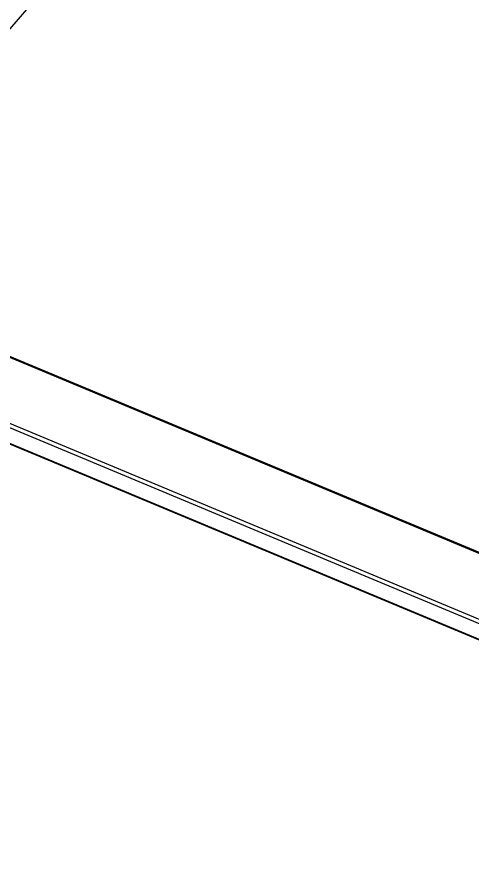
# Model space of a CAD drawing. Header units: millimetres. Extents: x 710 to 26878, y 589 to 5187.
# Drawn here: x 12514.5 to 12595.1, y 1092 to 1240.2 of the extents above; entities that cross this region are included whole.
import ezdxf

# ---------------------------------------------------------------- set-up
doc = ezdxf.new("R2010")
doc.units = ezdxf.units.MM
doc.layers.add('02___PRT_ALL_AXES', color=7, linetype='Continuous')

msp = doc.modelspace()

# ---------------------------------------------------------------- linework, layer by layer
at = {"color": 7, "linetype": 'Continuous'}
for p, q in [((12476.4958, 1195.4907), (12598.5376, 1336.6889)), ((12470.2668, 1198.0912), (12697.0663, 1103.4093)), ((12462.2519, 1188.8182), (12689.0514, 1094.1364)), ((12461.2706, 1186.455), (12687.2902, 1092.0987)), ((12461.2766, 1186.3271), (12687.2106, 1092.0066))]:
    msp.add_line(p, q, dxfattribs=at)
at = {"layer": '02___PRT_ALL_AXES', "color": 7, "linetype": 'Continuous'}
for p, q in [((12470.1428, 1197.9477), (12696.9423, 1103.2659)), ((12462.7366, 1189.379), (12689.5361, 1094.6971))]:
    msp.add_line(p, q, dxfattribs=at)

doc.saveas('drawing.dxf')
